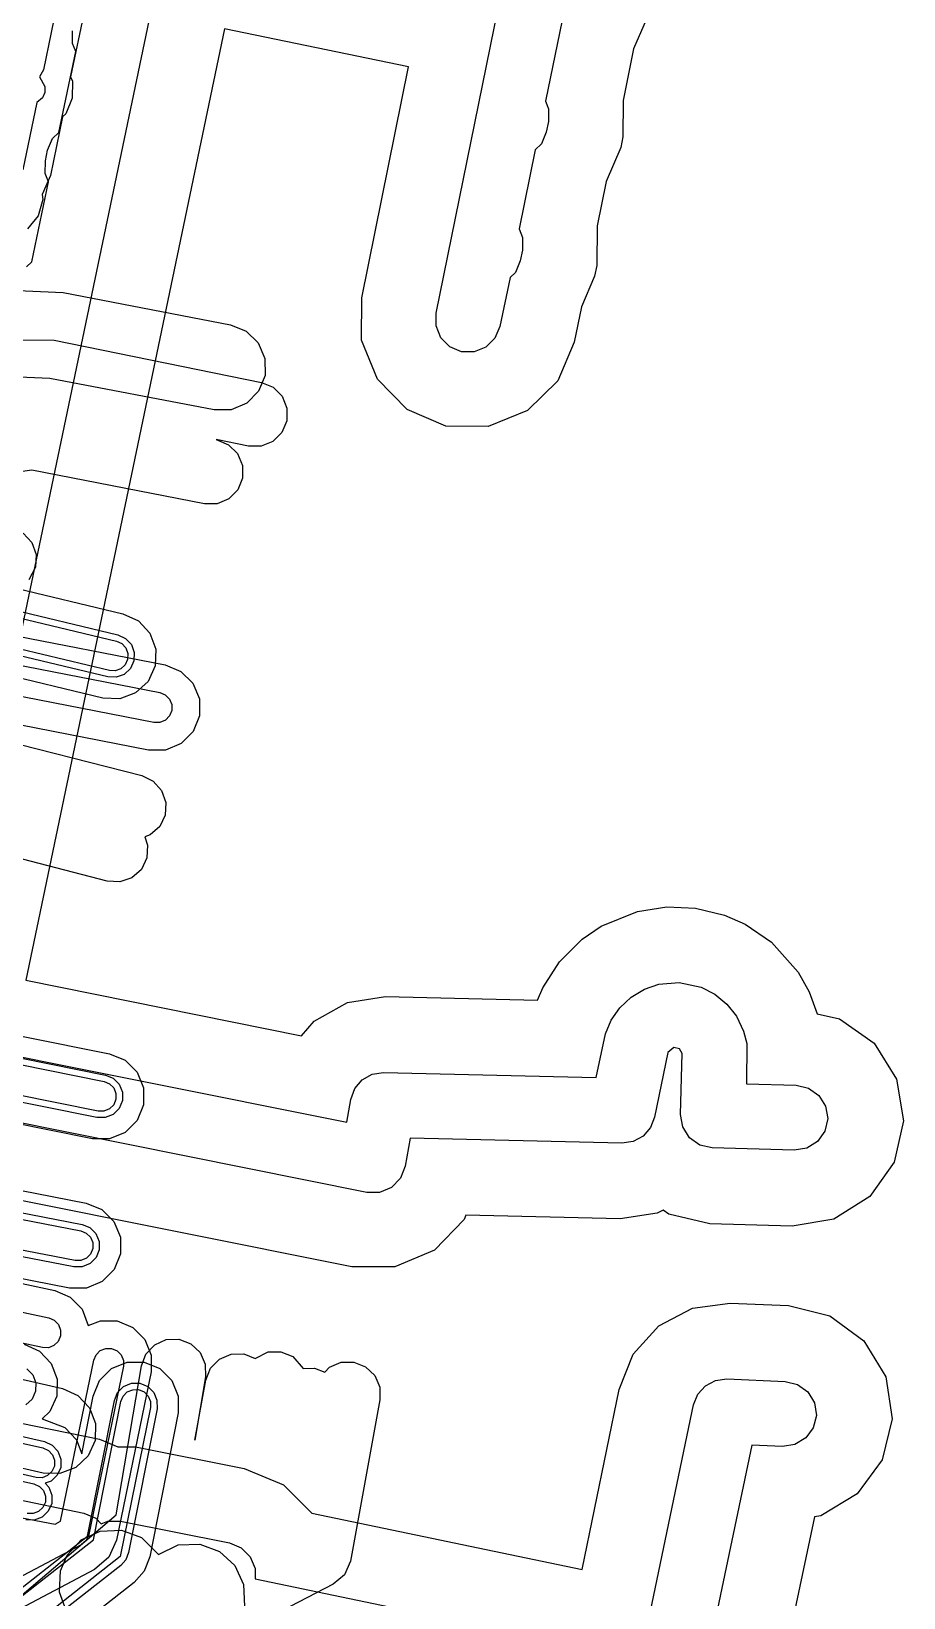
# Model space of a CAD drawing. Header units: metres. Extents: x 3158 to 3711, y 9867 to 11440.
# Drawn here: x 3343.5 to 3383.7, y 10491.1 to 10563.4 of the extents above; entities that cross this region are included whole.
import ezdxf

# ---------------------------------------------------------------- set-up
doc = ezdxf.new("R2010")
doc.units = ezdxf.units.M
doc.layers.add('AI_GREENING_EXCLUSIONS', color=1, linetype='Continuous')

msp = doc.modelspace()

# ---------------------------------------------------------------- linework, layer by layer
at = {"layer": 'AI_GREENING_EXCLUSIONS'}
for points in [[(3349.719, 10567.629), (3339.107, 10516.861), (3358.07, 10513.052), (3358.255, 10514.108), (3358.437, 10514.606), (3358.781, 10515.009), (3359.244, 10515.268), (3359.767, 10515.349), (3369.571, 10515.118), (3369.999, 10517.132), (3370.262, 10517.758), (3370.663, 10518.337), (3371.186, 10518.827), (3371.797, 10519.193), (3372.452, 10519.417), (3373.397, 10519.497), (3374.41, 10519.277), (3375.037, 10518.954), (3375.59, 10518.5), (3376.032, 10517.941), (3376.362, 10517.247), (3376.508, 10516.683), (3376.498, 10514.825), (3378.786, 10514.76), (3379.357, 10514.629), (3379.834, 10514.29), (3380.145, 10513.795), (3380.243, 10513.218), (3380.112, 10512.647), (3379.774, 10512.17), (3379.278, 10511.859), (3378.701, 10511.761), (3374.913, 10511.869), (3374.342, 10511.999), (3373.865, 10512.338), (3373.554, 10512.834), (3373.456, 10513.411), (3373.537, 10516.229), (3373.403, 10516.433), (3373.144, 10516.495), (3372.875, 10516.266), (3372.26, 10513.289), (3372.069, 10512.806), (3371.725, 10512.416), (3371.269, 10512.168), (3370.755, 10512.09), (3360.987, 10512.32), (3360.76, 10511.02), (3360.543, 10510.467), (3360.129, 10510.041), (3359.581, 10509.809), (3358.987, 10509.808), (3339.65, 10513.694)], [(3344.798, 10565.067), (3344.085, 10561.611), (3343.907, 10561.289), (3344.141, 10560.836), (3344.139, 10560.563), (3344.033, 10560.311), (3343.772, 10560.093), (3343.132, 10556.99)], [(3345.99, 10564.413), (3345.333, 10561.289), (3345.418, 10561.081), (3345.413, 10560.3), (3345.109, 10559.582), (3344.964, 10559.439), (3344.405, 10556.727), (3344.023, 10555.85), (3344.05, 10555.626), (3343.837, 10554.875), (3343.353, 10554.263)], [(3367.993, 10563.893), (3367.224, 10560.158), (3367.37, 10559.799), (3367.367, 10559.214), (3367.267, 10558.724), (3367.04, 10558.185), (3366.76, 10557.908), (3366.012, 10554.275), (3366.175, 10553.873), (3366.169, 10553.288), (3366.068, 10552.798), (3365.839, 10552.259), (3365.6, 10552.025), (3365.129, 10549.761), (3364.9, 10549.222), (3364.483, 10548.812), (3363.94, 10548.593), (3363.355, 10548.598), (3362.816, 10548.827), (3362.406, 10549.244), (3362.187, 10549.787), (3362.192, 10550.372), (3365.041, 10564.435)], [(3371.875, 10563.905), (3371.294, 10562.573), (3370.805, 10560.195), (3370.796, 10558.513), (3370.696, 10558.023), (3370.033, 10556.447), (3369.612, 10554.404), (3369.596, 10552.574), (3369.494, 10552.085), (3368.893, 10550.669), (3368.555, 10549.048), (3367.793, 10547.252), (3366.401, 10545.885), (3364.592, 10545.154), (3362.641, 10545.172), (3360.846, 10545.934), (3359.478, 10547.326), (3358.748, 10549.135), (3358.765, 10551.086), (3360.912, 10561.737), (3352.431, 10563.493), (3343.266, 10519.6), (3355.986, 10517.041), (3356.561, 10517.715), (3358.104, 10518.577), (3359.85, 10518.848), (3366.855, 10518.683), (3367.099, 10519.256), (3367.88, 10520.46), (3368.917, 10521.492), (3369.798, 10522.093), (3371.475, 10522.779), (3372.817, 10522.99), (3374.147, 10522.935), (3375.486, 10522.607), (3376.439, 10522.185), (3377.643, 10521.362), (3378.877, 10519.98), (3379.393, 10519.074), (3379.76, 10518.058), (3380.788, 10517.823), (3382.378, 10516.694), (3383.416, 10515.041), (3383.742, 10513.118), (3383.307, 10511.216), (3382.177, 10509.625), (3380.525, 10508.588), (3378.601, 10508.262), (3374.813, 10508.37), (3372.911, 10508.805), (3372.647, 10508.993), (3372.385, 10508.85), (3370.672, 10508.591), (3363.559, 10508.758), (3363.486, 10508.571), (3362.104, 10507.151), (3360.279, 10506.379), (3358.298, 10506.377), (3342.421, 10509.57)], [(3343.308, 10552.513), (3343.547, 10552.747), (3344.319, 10556.442), (3344.167, 10556.817), (3344.173, 10557.403), (3344.275, 10557.892), (3344.504, 10558.431), (3344.793, 10558.714), (3345.572, 10562.444), (3345.421, 10562.82), (3345.426, 10563.405)], [(3326.484, 10552.143), (3344.994, 10551.328), (3352.711, 10549.846), (3353.434, 10549.552), (3353.989, 10549.004), (3354.293, 10548.285), (3354.298, 10547.505), (3354.004, 10546.782), (3353.456, 10546.227), (3352.737, 10545.923), (3351.957, 10545.918), (3344.384, 10547.372), (3325.624, 10548.176)], [(3332.31, 10549.205), (3344.584, 10549.135), (3354.135, 10547.185), (3354.675, 10546.958), (3355.086, 10546.542), (3355.308, 10546), (3355.305, 10545.415), (3355.078, 10544.876), (3354.662, 10544.464), (3354.12, 10544.243), (3353.535, 10544.246), (3352.039, 10544.551), (3352.616, 10544.31), (3353.031, 10543.898), (3353.257, 10543.358), (3353.26, 10542.772), (3353.038, 10542.231), (3352.626, 10541.815), (3352.086, 10541.589), (3351.501, 10541.587), (3343.553, 10543.134), (3336.146, 10542.063)], [(3343.149, 10540.23), (3343.544, 10539.798), (3343.744, 10539.248), (3343.718, 10538.664), (3343.403, 10538.071)], [(3342.502, 10537.767), (3347.749, 10536.513), (3348.458, 10536.187), (3348.988, 10535.614), (3349.259, 10534.882), (3349.229, 10534.102), (3348.903, 10533.393), (3348.331, 10532.863), (3347.599, 10532.592), (3346.819, 10532.622), (3341.848, 10533.811)], [(3342.269, 10536.795), (3347.516, 10535.54), (3347.871, 10535.377), (3348.136, 10535.091), (3348.271, 10534.725), (3348.256, 10534.335), (3348.093, 10533.98), (3347.807, 10533.715), (3347.441, 10533.58), (3347.051, 10533.595), (3341.942, 10534.816)], [(3342.199, 10536.503), (3347.447, 10535.248), (3347.695, 10535.134), (3347.88, 10534.934), (3347.975, 10534.678), (3347.965, 10534.405), (3347.851, 10534.157), (3347.65, 10533.971), (3347.394, 10533.876), (3347.121, 10533.887), (3341.97, 10535.118)], [(3342.275, 10535.593), (3349.695, 10534.148), (3350.418, 10533.852), (3350.972, 10533.302), (3351.273, 10532.583), (3351.276, 10531.802), (3350.981, 10531.08), (3350.431, 10530.526), (3349.711, 10530.225), (3348.931, 10530.221), (3342.249, 10531.523)], [(3342.026, 10534.317), (3349.447, 10532.872), (3349.7, 10532.768), (3349.894, 10532.576), (3349.999, 10532.324), (3350, 10532.051), (3349.897, 10531.798), (3349.704, 10531.604), (3349.452, 10531.499), (3349.179, 10531.498), (3341.843, 10532.926)], [(3341.367, 10530.892), (3348.613, 10529.048), (3349.141, 10528.795), (3349.532, 10528.36), (3349.728, 10527.809), (3349.697, 10527.224), (3349.444, 10526.696), (3349.009, 10526.305), (3348.752, 10526.214), (3348.886, 10525.83), (3348.852, 10525.246), (3348.597, 10524.719), (3348.16, 10524.33), (3347.607, 10524.138), (3347.023, 10524.172), (3339.964, 10526.007)], [(3339.305, 10517.784), (3347.134, 10516.209), (3347.854, 10515.909), (3348.405, 10515.356), (3348.702, 10514.634), (3348.7, 10513.854), (3348.4, 10513.133), (3347.847, 10512.583), (3347.125, 10512.286), (3346.345, 10512.287), (3338.865, 10513.793)], [(3339.108, 10516.804), (3346.937, 10515.229), (3347.297, 10515.078), (3347.572, 10514.802), (3347.721, 10514.441), (3347.72, 10514.051), (3347.57, 10513.691), (3347.293, 10513.415), (3346.932, 10513.267), (3346.542, 10513.268), (3338.888, 10514.808)], [(3339.049, 10516.51), (3346.877, 10514.934), (3347.13, 10514.829), (3347.322, 10514.636), (3347.426, 10514.383), (3347.426, 10514.11), (3347.321, 10513.858), (3347.127, 10513.665), (3346.874, 10513.561), (3346.601, 10513.562), (3338.895, 10515.113)], [(3338.436, 10510.804), (3346.055, 10509.32), (3346.777, 10509.025), (3347.331, 10508.475), (3347.633, 10507.755), (3347.636, 10506.975), (3347.34, 10506.253), (3346.791, 10505.699), (3346.071, 10505.397), (3345.29, 10505.394), (3337.371, 10506.947)], [(3338.194, 10509.832), (3345.864, 10508.339), (3346.225, 10508.191), (3346.502, 10507.916), (3346.653, 10507.556), (3346.654, 10507.166), (3346.506, 10506.805), (3346.232, 10506.528), (3345.872, 10506.377), (3345.482, 10506.376), (3337.762, 10507.879)], [(3338.122, 10509.541), (3345.807, 10508.044), (3346.059, 10507.941), (3346.253, 10507.748), (3346.359, 10507.497), (3346.36, 10507.223), (3346.256, 10506.971), (3346.064, 10506.777), (3345.812, 10506.671), (3345.539, 10506.67), (3337.819, 10508.173)], [(3336.996, 10506.918), (3344.6, 10505.296), (3345.316, 10504.987), (3345.86, 10504.428), (3346.149, 10503.67), (3346.708, 10503.898), (3347.488, 10503.893), (3348.207, 10503.59), (3348.756, 10503.035), (3349.05, 10502.312), (3349.045, 10501.531), (3347.453, 10493.779), (3347.094, 10492.981), (3346.429, 10492.413), (3331.666, 10484.603)], [(3336.668, 10505.659), (3344.328, 10504.025), (3344.579, 10503.917), (3344.77, 10503.721), (3344.871, 10503.467), (3344.867, 10503.194), (3344.759, 10502.943), (3344.563, 10502.753), (3344.309, 10502.652), (3344.036, 10502.655), (3336.344, 10504.296)], [(3341.541, 10499.48), (3346.672, 10498.435), (3347.511, 10498.077), (3348.321, 10498.077), (3353.344, 10497.078), (3355.146, 10496.332), (3356.462, 10495.016), (3368.918, 10492.425), (3370.627, 10500.724), (3371.277, 10502.355), (3372.452, 10503.66), (3374.005, 10504.479), (3375.746, 10504.711), (3378.44, 10504.591), (3380.334, 10504.126), (3381.907, 10502.971), (3382.918, 10501.303), (3383.213, 10499.374), (3382.748, 10497.48), (3381.594, 10495.907), (3379.925, 10494.896), (3379.627, 10494.851), (3377.656, 10485.462)], [(3337.836, 10486.776), (3347.439, 10494.942), (3348.601, 10501.81), (3348.809, 10502.357), (3349.211, 10502.782), (3349.745, 10503.022), (3350.33, 10503.039), (3350.877, 10502.83), (3351.303, 10502.429), (3351.542, 10501.895), (3351.559, 10501.31), (3351.063, 10498.38), (3351.573, 10501.156), (3351.788, 10501.7), (3352.196, 10502.12), (3352.733, 10502.352), (3353.319, 10502.361), (3353.84, 10502.154), (3354.447, 10502.458), (3355.032, 10502.467), (3355.576, 10502.251), (3356.059, 10501.698), (3356.577, 10501.706), (3357.048, 10501.519), (3357.27, 10501.748), (3357.807, 10501.98), (3358.392, 10501.988), (3358.936, 10501.773), (3359.356, 10501.365), (3359.588, 10500.828), (3359.597, 10500.242), (3358.232, 10492.798), (3357.962, 10492.176), (3357.446, 10491.736), (3354.24, 10490.075)], [(3343.19, 10502.812), (3343.902, 10502.492), (3344.438, 10501.925), (3344.715, 10501.195), (3344.693, 10500.415), (3344.373, 10499.703), (3344.02, 10499.37), (3345.063, 10498.974), (3345.599, 10498.407), (3345.849, 10497.75), (3346.375, 10500.415), (3346.672, 10501.137), (3347.223, 10501.689), (3347.944, 10501.989), (3348.724, 10501.99), (3349.445, 10501.693), (3349.998, 10501.142), (3350.298, 10500.421), (3350.299, 10499.641), (3348.989, 10493.004), (3348.731, 10492.344), (3348.259, 10491.815), (3341.239, 10486.326)], [(3324.674, 10487.698), (3336.307, 10495.876), (3336.563, 10495.989), (3336.842, 10495.992), (3344.62, 10494.511), (3344.874, 10494.645), (3346.4, 10502.075), (3346.506, 10502.326), (3346.701, 10502.518), (3346.954, 10502.621), (3347.227, 10502.62), (3347.479, 10502.513), (3347.67, 10502.319), (3347.773, 10502.066), (3347.772, 10501.793), (3346.179, 10494.04), (3346.054, 10493.761), (3345.821, 10493.562), (3330.601, 10485.51)], [(3337.298, 10502.525), (3344.957, 10500.769), (3345.669, 10500.45), (3346.205, 10499.882), (3346.482, 10499.153), (3346.46, 10498.373), (3346.14, 10497.661), (3345.573, 10497.125), (3344.843, 10496.848), (3344.063, 10496.87), (3337.102, 10498.466)], [(3340.986, 10496.053), (3345.952, 10495.01), (3346.491, 10494.78), (3346.748, 10494.518), (3347.053, 10494.644), (3347.638, 10494.644), (3352.661, 10493.645), (3353.202, 10493.421), (3353.616, 10493.008), (3353.84, 10492.467), (3353.84, 10491.987), (3371.616, 10488.289), (3374.055, 10500.018), (3374.25, 10500.507), (3374.602, 10500.899), (3375.068, 10501.145), (3375.59, 10501.214), (3378.285, 10501.095), (3378.853, 10500.955), (3379.325, 10500.609), (3379.628, 10500.108), (3379.717, 10499.53), (3379.577, 10498.961), (3379.231, 10498.489), (3378.73, 10498.186), (3378.152, 10498.097), (3376.735, 10498.16), (3374.235, 10486.201)], [(3343.323, 10501.677), (3343.591, 10501.393), (3343.729, 10501.029), (3343.718, 10500.639), (3343.558, 10500.283), (3343.274, 10500.015)], [(3337.797, 10487.443), (3346.118, 10493.95), (3347.356, 10500.222), (3347.504, 10500.582), (3347.78, 10500.859), (3348.14, 10501.009), (3348.53, 10501.009), (3348.891, 10500.86), (3349.167, 10500.585), (3349.317, 10500.225), (3349.318, 10499.835), (3348.008, 10493.197), (3347.879, 10492.867), (3347.643, 10492.603), (3339.719, 10486.407)], [(3337.901, 10487.144), (3346.39, 10493.782), (3347.65, 10500.164), (3347.754, 10500.416), (3347.947, 10500.61), (3348.199, 10500.714), (3348.472, 10500.715), (3348.725, 10500.611), (3348.918, 10500.418), (3349.023, 10500.166), (3349.023, 10499.893), (3347.623, 10493.024), (3338.971, 10486.204)], [(3336.8, 10499.999), (3344.128, 10498.319), (3344.484, 10498.159), (3344.751, 10497.876), (3344.89, 10497.511), (3344.879, 10497.121), (3344.719, 10496.765), (3344.435, 10496.497), (3344.168, 10496.395), (3344.337, 10496.216), (3344.476, 10495.851), (3344.464, 10495.461), (3344.305, 10495.105), (3344.021, 10494.838), (3343.656, 10494.699), (3343.266, 10494.71)], [(3336.492, 10499.719), (3344.061, 10498.027), (3344.31, 10497.915), (3344.497, 10497.716), (3344.594, 10497.461), (3344.586, 10497.188), (3344.475, 10496.939), (3344.276, 10496.751), (3344.021, 10496.654), (3343.748, 10496.662), (3336.666, 10498.286)], [(3336.176, 10498.039), (3343.646, 10496.367), (3343.895, 10496.255), (3344.083, 10496.057), (3344.18, 10495.802), (3344.172, 10495.529), (3344.06, 10495.279), (3343.861, 10495.092), (3343.606, 10494.995), (3343.333, 10495.003)], [(3345.069, 10490.702), (3344.83, 10491.374), (3344.869, 10492.36), (3345.171, 10493.083), (3345.818, 10493.782), (3346.7, 10494.191), (3347.686, 10494.23), (3348.603, 10493.889), (3349.389, 10493.112), (3350.3, 10493.551), (3351.286, 10493.59), (3352.203, 10493.249), (3352.902, 10492.602), (3353.311, 10491.72), (3353.35, 10490.734)]]:
    msp.add_lwpolyline(points, dxfattribs=at)

doc.saveas('drawing.dxf')
